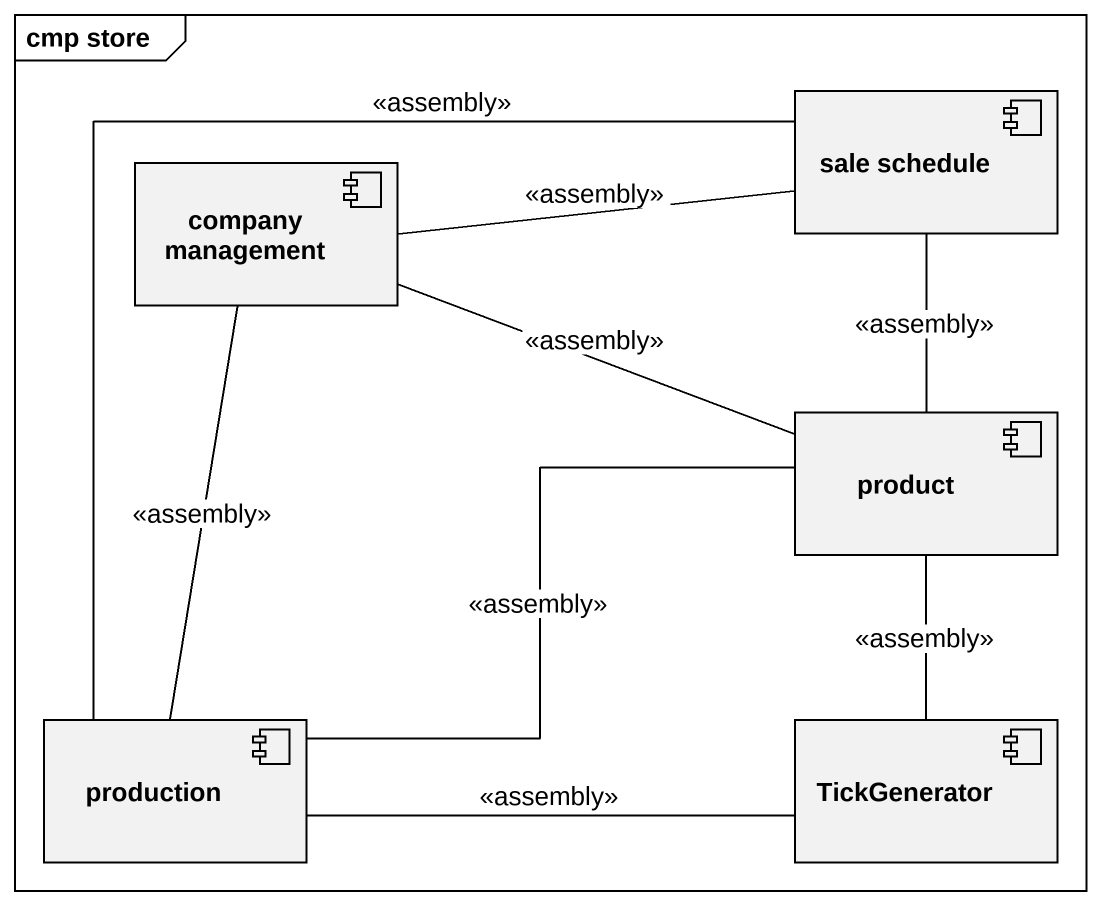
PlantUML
@startuml
mainframe cmp store
component "sale schedule" as sale_schedule
component "company management" as company_management
component product
component production
component TickGenerator
sale_schedule -left- company_management : <<assembly>>
sale_schedule -- product : <<assembly>>
company_management -right- product : <<assembly>>
production -up- sale_schedule : <<assembly>>
production -up- company_management : <<assembly>>
production -right- product : <<assembly>>
production -right- TickGenerator : <<assembly>>
TickGenerator -up- product : <<assembly>>
@enduml
